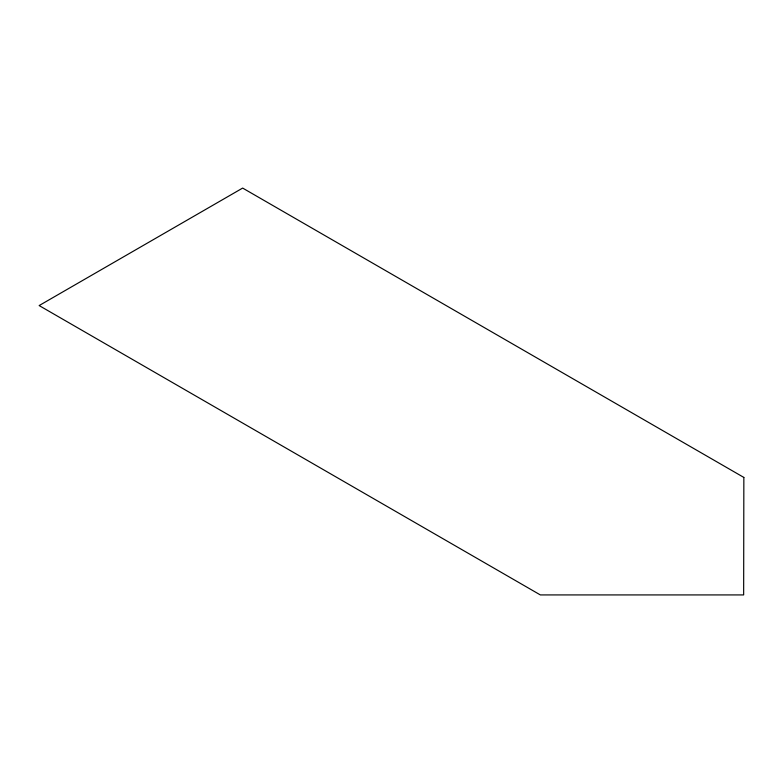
<?xml version="1.0" encoding="UTF-8"?>
<svg xmlns="http://www.w3.org/2000/svg" width="783" height="783" viewBox="0 0 783 783"><rect width="100%" height="100%" fill="white"/><g stroke="black" fill="none" stroke-linecap="round" stroke-linejoin="round"><path stroke-width="1.17" d="M743.85 477.434L743.654 594.923L540.348 594.923L39.15 305.566L242.652 188.077L743.85 477.434"/></g></svg>
